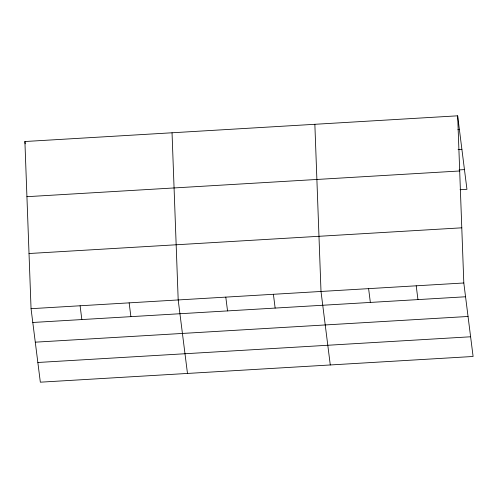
<?xml version="1.0" encoding="UTF-8"?>
<svg xmlns="http://www.w3.org/2000/svg" width="498" height="498" viewBox="0 0 498 498"><rect width="100%" height="100%" fill="white"/><g stroke="black" fill="none" stroke-linecap="round" stroke-linejoin="round"><path stroke-width="0.75" d="M457.662 115.816L463.812 282.982L473.1 356.481L40.338 382.184L31.05 308.685L24.9 141.519L457.662 115.816L466.95 189.315L460.04 189.726M457.867 129.692L459.405 129.598M458.054 149.531L461.895 149.307M459.088 169.924L464.46 169.606M26.929 196.685L459.691 170.982M29.021 253.519L461.783 227.816M31.05 308.685L463.812 282.982M32.793 322.474L465.555 296.771M35.283 342.176L468.045 316.473M37.848 362.482L470.61 336.779M416.21 285.808L417.953 299.597M368.607 288.641L370.35 302.423M330.286 364.966L321.005 291.467L314.854 124.295M273.402 294.293L275.139 308.075M225.793 297.119L227.536 310.908M187.478 373.444L178.191 299.945L172.04 132.779M129.144 302.859L130.887 316.647M80.097 305.772L81.84 319.56M24.9 141.519L25.193 143.816"/></g></svg>
